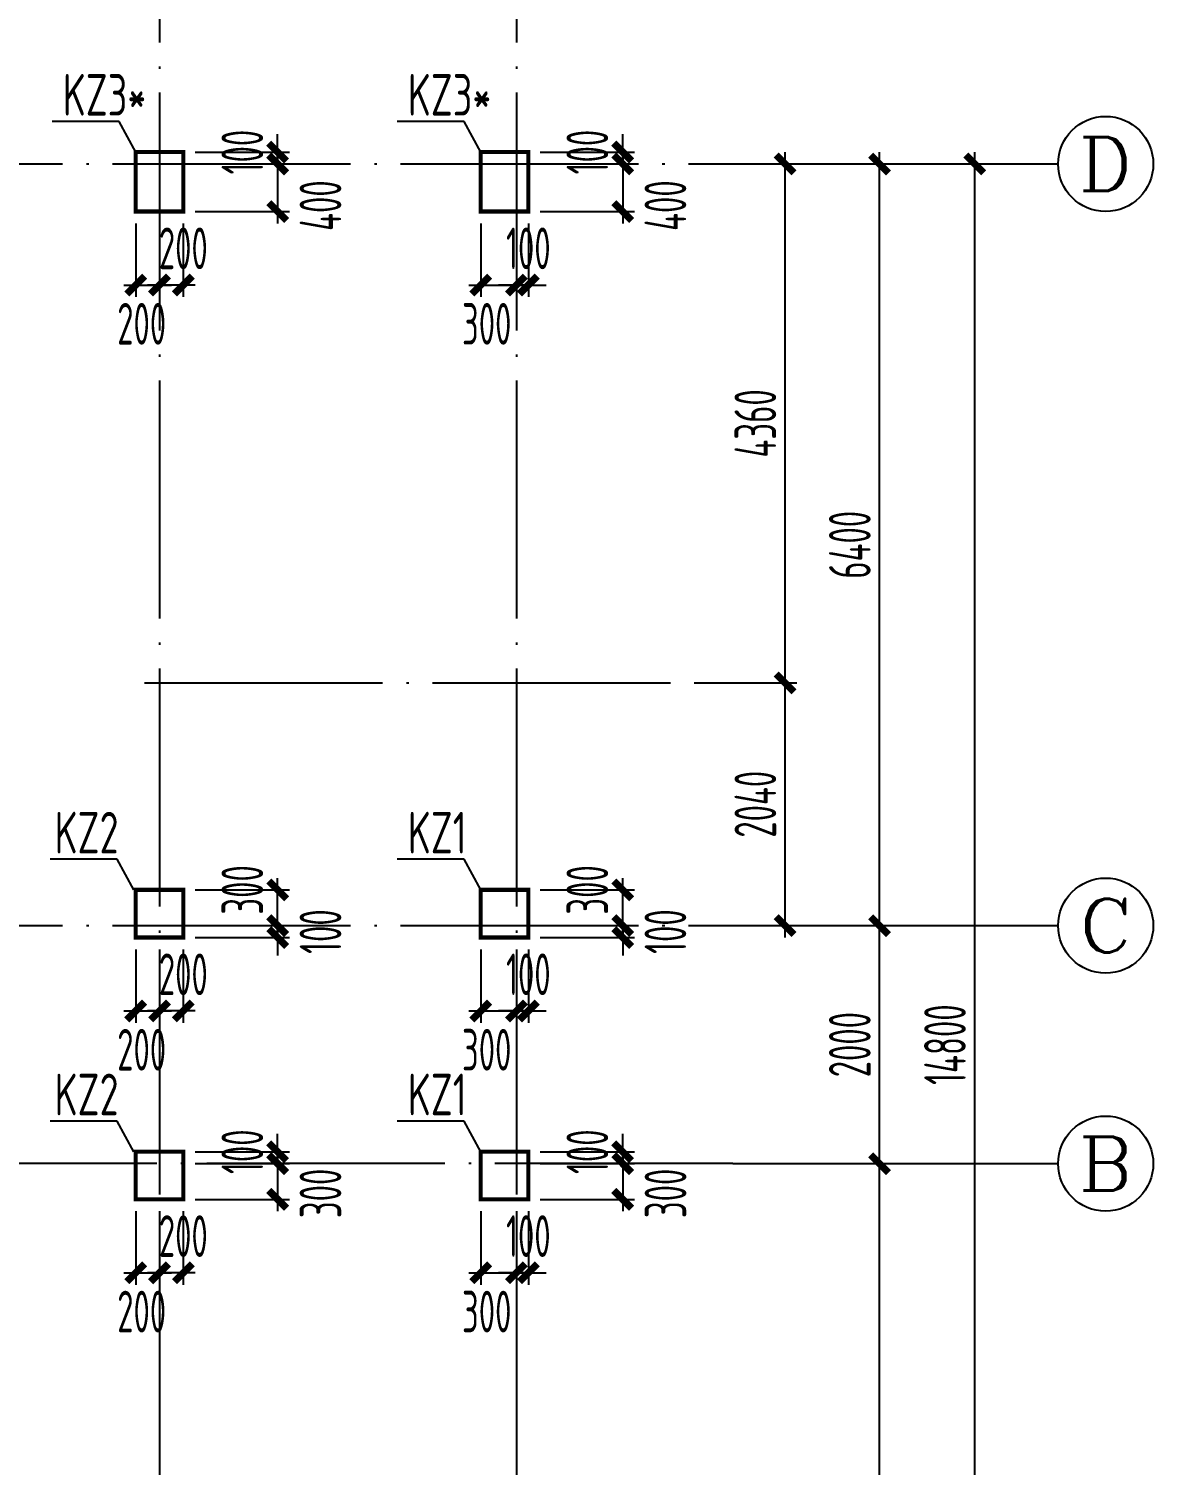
# Model space of a CAD drawing. Extents: x -472319 to -112444, y -516749 to -5704.
# Drawn here: x -361537 to -352086, y -472241 to -460171 of the extents above; entities that cross this region are included whole.
import ezdxf
from ezdxf.enums import TextEntityAlignment as Align

# ---------------------------------------------------------------- set-up
doc = ezdxf.new("R2010")
doc.units = 0
doc.header["$LTSCALE"] = 100
doc.header["$MEASUREMENT"] = 0
doc.linetypes.add('CENTER', pattern=[2, 1.25, -0.25, 0.25, -0.25])
doc.linetypes.add('DOTE', pattern=[2.42, 2, -0.2, 0.02, -0.2])
for name, color, linetype in [('AXIS', 3, 'Continuous'), ('AXIS_TEXT', 7, 'Continuous'), ('DOTE', 1, 'CENTER'), ('TEXT', 7, 'Continuous'), ('填充', 8, 'Continuous'), ('柱', 2, 'Continuous')]:
    doc.layers.add(name, color=color, linetype=linetype)
doc.styles.add('_TCH_AXIS', font='COMPLEX', dxfattribs={"bigfont": 'GBCBIG'})
doc.styles.add('COMPLEX', font='COMPLEX')
doc.styles.add('HZ', font='tssdeng.shx', dxfattribs={"width": 0.6, "height": 350, "bigfont": 'a.shx'})
doc.styles.add('TSSD_Dimension', font='Tssdeng.shx', dxfattribs={"width": 0.7, "bigfont": 'hztxt.shx'})
doc.dimstyles.new('DIMN', dxfattribs={"dimtxt": 350, "dimasz": 150, "dimexe": 100, "dimexo": 100, "dimgap": 75, "dimtad": 1, "dimdec": 0, "dimzin": 0, "dimdsep": 46, "dimtxsty": 'HZ', "dimblk": 'ARCHTICK', "dimcen": 0.09, "dimdle": 100, "dimclrd": 3, "dimclre": 3, "dimclrt": 7, "dimazin": 2, "dimtfac": 1, "dimtdec": 0, "dimtmove": 2, "dimatfit": 3, "dimldrblk": 'ARCHTICK', "dimfxl": 1, "dimtolj": 1, "dimtzin": 0, "dimarcsym": 0})

# ---------------------------------------------------------------- blocks, each defined once
blk = doc.blocks.new('_ArchTick')
at = {"color": 0, "linetype": 'ByBlock', "const_width": 0.4}
blk.add_lwpolyline([(-0.5, -0.5), (0.5, 0.5)], dxfattribs=at)
blk = doc.blocks.new('*D2393')
at = {"layer": 'AXIS', "color": 3, "lineweight": -2, "transparency": 16777216}
for p, q in [((-354386, -476207), (-354386, -469607)), ((-355520, -469707), (-354286, -469707)), ((-355520, -476107), (-354286, -476107))]:
    blk.add_line(p, q, dxfattribs=at)
at = {"layer": 'Defpoints', "color": 0, "transparency": 16777216}
for p in [(-355620, -469707), (-354386, -469707), (-355620, -476107)]:
    blk.add_point(p, dxfattribs=at)
at = {"layer": 'AXIS', "color": 3, "lineweight": -2, "transparency": 16777216, "xscale": 150, "yscale": 150, "zscale": 150}
for p, rotation in [((-354386, -469707), 90), ((-354386, -476107), 270)]:
    blk.add_blockref('_ArchTick', p, dxfattribs=dict(at, rotation=rotation))
at = {"layer": 'AXIS', "color": 7, "transparency": 16777216, "insert": (-354636, -472907), "char_height": 350, "attachment_point": 5, "rotation": 90, "style": 'HZ'}
blk.add_mtext('\\A1;6400', dxfattribs=at)
blk = doc.blocks.new('*D2394')
at = {"layer": 'AXIS', "color": 3, "lineweight": -2, "transparency": 16777216}
for p, q in [((-354386, -469807), (-354386, -467607)), ((-355520, -467707), (-354286, -467707)), ((-355520, -469707), (-354286, -469707))]:
    blk.add_line(p, q, dxfattribs=at)
at = {"layer": 'Defpoints', "color": 0, "transparency": 16777216}
for p in [(-355620, -467707), (-354386, -467707), (-355620, -469707)]:
    blk.add_point(p, dxfattribs=at)
at = {"layer": 'AXIS', "color": 3, "lineweight": -2, "transparency": 16777216, "xscale": 150, "yscale": 150, "zscale": 150}
for p, rotation in [((-354386, -467707), 90), ((-354386, -469707), 270)]:
    blk.add_blockref('_ArchTick', p, dxfattribs=dict(at, rotation=rotation))
at = {"layer": 'AXIS', "color": 7, "transparency": 16777216, "insert": (-354636, -468707), "char_height": 350, "attachment_point": 5, "rotation": 90, "style": 'HZ'}
blk.add_mtext('\\A1;2000', dxfattribs=at)
blk = doc.blocks.new('*D2395')
at = {"layer": 'AXIS', "color": 3, "lineweight": -2, "transparency": 16777216}
for p, q in [((-354386, -467807), (-354386, -461207)), ((-355520, -461307), (-354286, -461307)), ((-355520, -467707), (-354286, -467707))]:
    blk.add_line(p, q, dxfattribs=at)
at = {"layer": 'Defpoints', "color": 0, "transparency": 16777216}
for p in [(-355620, -461307), (-354386, -461307), (-355620, -467707)]:
    blk.add_point(p, dxfattribs=at)
at = {"layer": 'AXIS', "color": 3, "lineweight": -2, "transparency": 16777216, "xscale": 150, "yscale": 150, "zscale": 150}
for p, rotation in [((-354386, -461307), 90), ((-354386, -467707), 270)]:
    blk.add_blockref('_ArchTick', p, dxfattribs=dict(at, rotation=rotation))
at = {"layer": 'AXIS', "color": 7, "transparency": 16777216, "insert": (-354636, -464507), "char_height": 350, "attachment_point": 5, "rotation": 90, "style": 'HZ'}
blk.add_mtext('\\A1;6400', dxfattribs=at)
blk = doc.blocks.new('*D2396')
at = {"layer": 'AXIS', "color": 3, "lineweight": -2, "transparency": 16777216}
for p, q in [((-353586, -476207), (-353586, -461207)), ((-355520, -461307), (-353486, -461307)), ((-355520, -476107), (-353486, -476107))]:
    blk.add_line(p, q, dxfattribs=at)
at = {"layer": 'Defpoints', "color": 0, "transparency": 16777216}
for p in [(-355620, -461307), (-353586, -461307), (-355620, -476107)]:
    blk.add_point(p, dxfattribs=at)
at = {"layer": 'AXIS', "color": 3, "lineweight": -2, "transparency": 16777216, "xscale": 150, "yscale": 150, "zscale": 150}
for p, rotation in [((-353586, -461307), 90), ((-353586, -476107), 270)]:
    blk.add_blockref('_ArchTick', p, dxfattribs=dict(at, rotation=rotation))
at = {"layer": 'AXIS', "color": 7, "transparency": 16777216, "insert": (-353836, -468707), "char_height": 350, "attachment_point": 5, "rotation": 90, "style": 'HZ'}
blk.add_mtext('\\A1;14800', dxfattribs=at)
blk = doc.blocks.new('_AXISO')
blk.add_circle((0, 0), 0.5)
at = {"layer": 'AXIS_TEXT', "style": 'COMPLEX', "width": 1.041667}
blk.add_attdef('A', text='', height=0.56, dxfattribs=at).set_placement((-0.25, -0.28), (0.25, -0.28), align=Align.FIT)
blk = doc.blocks.new('*D2422')
at = {"layer": 'Defpoints', "color": 0, "transparency": 16777216}
for p in [(-356034, -465667), (-355180, -465667), (-356034, -467707)]:
    blk.add_point(p, dxfattribs=at)
at = {"layer": '填充', "color": 3, "lineweight": -2, "transparency": 16777216}
for p, q in [((-355180, -467807), (-355180, -465567)), ((-355934, -465667), (-355080, -465667)), ((-355934, -467707), (-355080, -467707))]:
    blk.add_line(p, q, dxfattribs=at)
at = {"layer": '填充', "color": 3, "lineweight": -2, "transparency": 16777216, "xscale": 150, "yscale": 150, "zscale": 150}
for p, rotation in [((-355180, -465667), 90), ((-355180, -467707), 270)]:
    blk.add_blockref('_ArchTick', p, dxfattribs=dict(at, rotation=rotation))
at = {"layer": '填充', "color": 7, "transparency": 16777216, "insert": (-355430, -466687), "char_height": 350, "attachment_point": 5, "rotation": 90, "style": 'HZ'}
blk.add_mtext('\\A1;2040', dxfattribs=at)
blk = doc.blocks.new('*D2274')
at = {"layer": 'Defpoints', "color": 0, "transparency": 16777216}
for p in [(-356034, -461307), (-355180, -461307), (-356034, -465667)]:
    blk.add_point(p, dxfattribs=at)
at = {"layer": '填充', "color": 3, "lineweight": -2, "transparency": 16777216}
for p, q in [((-355180, -465767), (-355180, -461207)), ((-355934, -461307), (-355080, -461307)), ((-355934, -465667), (-355080, -465667))]:
    blk.add_line(p, q, dxfattribs=at)
at = {"layer": '填充', "color": 3, "lineweight": -2, "transparency": 16777216, "xscale": 150, "yscale": 150, "zscale": 150}
for p, rotation in [((-355180, -461307), 90), ((-355180, -465667), 270)]:
    blk.add_blockref('_ArchTick', p, dxfattribs=dict(at, rotation=rotation))
at = {"layer": '填充', "color": 7, "transparency": 16777216, "insert": (-355430, -463487), "char_height": 350, "attachment_point": 5, "rotation": 90, "style": 'HZ'}
blk.add_mtext('\\A1;4360', dxfattribs=at)
blk = doc.blocks.new('*D2315')
at = {"layer": 'Defpoints', "color": 0, "transparency": 16777216}
for p in [(-357338, -467707), (-357338, -467807), (-356545, -467807)]:
    blk.add_point(p, dxfattribs=at)
at = {"layer": '填充', "color": 3, "lineweight": -2, "transparency": 16777216}
for p, q in [((-356545, -467707), (-356545, -467557)), ((-357238, -467707), (-356445, -467707)), ((-356545, -467707), (-356545, -467807)), ((-357238, -467807), (-356445, -467807)), ((-356545, -467807), (-356545, -467957))]:
    blk.add_line(p, q, dxfattribs=at)
at = {"layer": '填充', "color": 3, "lineweight": -2, "transparency": 16777216, "xscale": 150, "yscale": 150, "zscale": 150}
for p, rotation in [((-356545, -467707), 270), ((-356545, -467807), 90)]:
    blk.add_blockref('_ArchTick', p, dxfattribs=dict(at, rotation=rotation))
at = {"layer": '填充', "color": 7, "transparency": 16777216, "insert": (-356186, -467757), "char_height": 350, "attachment_point": 5, "rotation": 90, "style": 'HZ'}
blk.add_mtext('\\A1;100', dxfattribs=at)
blk = doc.blocks.new('*D2316')
at = {"layer": 'Defpoints', "color": 0, "transparency": 16777216}
for p in [(-357338, -467407), (-356545, -467407), (-357338, -467707)]:
    blk.add_point(p, dxfattribs=at)
at = {"layer": '填充', "color": 3, "lineweight": -2, "transparency": 16777216}
for p, q in [((-356545, -467807), (-356545, -467307)), ((-357238, -467407), (-356445, -467407)), ((-357238, -467707), (-356445, -467707))]:
    blk.add_line(p, q, dxfattribs=at)
at = {"layer": '填充', "color": 3, "lineweight": -2, "transparency": 16777216, "xscale": 150, "yscale": 150, "zscale": 150}
for p, rotation in [((-356545, -467407), 90), ((-356545, -467707), 270)]:
    blk.add_blockref('_ArchTick', p, dxfattribs=dict(at, rotation=rotation))
at = {"layer": '填充', "color": 7, "transparency": 16777216, "insert": (-356842, -467407), "char_height": 350, "attachment_point": 5, "rotation": 90, "style": 'HZ'}
blk.add_mtext('\\A1;300', dxfattribs=at)
blk = doc.blocks.new('*D2317')
at = {"layer": 'Defpoints', "color": 0, "transparency": 16777216}
for p in [(-357738, -467807), (-357438, -467807), (-357438, -468424)]:
    blk.add_point(p, dxfattribs=at)
at = {"layer": '填充', "color": 3, "lineweight": -2, "transparency": 16777216}
for p, q in [((-357738, -467907), (-357738, -468524)), ((-357438, -467907), (-357438, -468524)), ((-357838, -468424), (-357338, -468424))]:
    blk.add_line(p, q, dxfattribs=at)
at = {"layer": '填充', "color": 3, "lineweight": -2, "transparency": 16777216, "xscale": 150, "yscale": 150, "zscale": 150, "rotation": 180}
blk.add_blockref('_ArchTick', (-357738, -468424), dxfattribs=at)
at = {"layer": '填充', "color": 3, "lineweight": -2, "transparency": 16777216, "xscale": 150, "yscale": 150, "zscale": 150}
blk.add_blockref('_ArchTick', (-357438, -468424), dxfattribs=at)
at = {"layer": '填充', "color": 7, "transparency": 16777216, "insert": (-357688, -468750), "char_height": 350, "attachment_point": 5, "style": 'HZ'}
blk.add_mtext('\\A1;300', dxfattribs=at)
blk = doc.blocks.new('*D2318')
at = {"layer": 'Defpoints', "color": 0, "transparency": 16777216}
for p in [(-357438, -467807), (-357338, -467807), (-357438, -468424)]:
    blk.add_point(p, dxfattribs=at)
at = {"layer": '填充', "color": 3, "lineweight": -2, "transparency": 16777216}
for p, q in [((-357438, -467907), (-357438, -468524)), ((-357338, -467907), (-357338, -468524)), ((-357438, -468424), (-357588, -468424)), ((-357338, -468424), (-357438, -468424)), ((-357338, -468424), (-357188, -468424))]:
    blk.add_line(p, q, dxfattribs=at)
at = {"layer": '填充', "color": 3, "lineweight": -2, "transparency": 16777216, "xscale": 150, "yscale": 150, "zscale": 150}
blk.add_blockref('_ArchTick', (-357438, -468424), dxfattribs=at)
at = {"layer": '填充', "color": 3, "lineweight": -2, "transparency": 16777216, "xscale": 150, "yscale": 150, "zscale": 150, "rotation": 180}
blk.add_blockref('_ArchTick', (-357338, -468424), dxfattribs=at)
at = {"layer": '填充', "color": 7, "transparency": 16777216, "insert": (-357338, -468116), "char_height": 350, "attachment_point": 5, "style": 'HZ'}
blk.add_mtext('\\A1;100', dxfattribs=at)
blk = doc.blocks.new('*D2319')
at = {"layer": 'Defpoints', "color": 0, "transparency": 16777216}
for p in [(-357338, -469707), (-357338, -470007), (-356545, -470007)]:
    blk.add_point(p, dxfattribs=at)
at = {"layer": '填充', "color": 3, "lineweight": -2, "transparency": 16777216}
for p, q in [((-356545, -469607), (-356545, -470107)), ((-357238, -469707), (-356445, -469707)), ((-357238, -470007), (-356445, -470007))]:
    blk.add_line(p, q, dxfattribs=at)
at = {"layer": '填充', "color": 3, "lineweight": -2, "transparency": 16777216, "xscale": 150, "yscale": 150, "zscale": 150}
for p, rotation in [((-356545, -469707), 90), ((-356545, -470007), 270)]:
    blk.add_blockref('_ArchTick', p, dxfattribs=dict(at, rotation=rotation))
at = {"layer": '填充', "color": 7, "transparency": 16777216, "insert": (-356185, -469957), "char_height": 350, "attachment_point": 5, "rotation": 90, "style": 'HZ'}
blk.add_mtext('\\A1;300', dxfattribs=at)
blk = doc.blocks.new('*D2320')
at = {"layer": 'Defpoints', "color": 0, "transparency": 16777216}
for p in [(-357338, -469607), (-356545, -469607), (-357338, -469707)]:
    blk.add_point(p, dxfattribs=at)
at = {"layer": '填充', "color": 3, "lineweight": -2, "transparency": 16777216}
for p, q in [((-356545, -469607), (-356545, -469457)), ((-357238, -469607), (-356445, -469607)), ((-356545, -469707), (-356545, -469607)), ((-357238, -469707), (-356445, -469707)), ((-356545, -469707), (-356545, -469857))]:
    blk.add_line(p, q, dxfattribs=at)
at = {"layer": '填充', "color": 3, "lineweight": -2, "transparency": 16777216, "xscale": 150, "yscale": 150, "zscale": 150}
for p, rotation in [((-356545, -469607), 270), ((-356545, -469707), 90)]:
    blk.add_blockref('_ArchTick', p, dxfattribs=dict(at, rotation=rotation))
at = {"layer": '填充', "color": 7, "transparency": 16777216, "insert": (-356842, -469607), "char_height": 350, "attachment_point": 5, "rotation": 90, "style": 'HZ'}
blk.add_mtext('\\A1;100', dxfattribs=at)
blk = doc.blocks.new('*D2321')
at = {"layer": 'Defpoints', "color": 0, "transparency": 16777216}
for p in [(-357738, -470007), (-357438, -470007), (-357438, -470624)]:
    blk.add_point(p, dxfattribs=at)
at = {"layer": '填充', "color": 3, "lineweight": -2, "transparency": 16777216}
for p, q in [((-357738, -470107), (-357738, -470724)), ((-357438, -470107), (-357438, -470724)), ((-357838, -470624), (-357338, -470624))]:
    blk.add_line(p, q, dxfattribs=at)
at = {"layer": '填充', "color": 3, "lineweight": -2, "transparency": 16777216, "xscale": 150, "yscale": 150, "zscale": 150, "rotation": 180}
blk.add_blockref('_ArchTick', (-357738, -470624), dxfattribs=at)
at = {"layer": '填充', "color": 3, "lineweight": -2, "transparency": 16777216, "xscale": 150, "yscale": 150, "zscale": 150}
blk.add_blockref('_ArchTick', (-357438, -470624), dxfattribs=at)
at = {"layer": '填充', "color": 7, "transparency": 16777216, "insert": (-357688, -470950), "char_height": 350, "attachment_point": 5, "style": 'HZ'}
blk.add_mtext('\\A1;300', dxfattribs=at)
blk = doc.blocks.new('*D2322')
at = {"layer": 'Defpoints', "color": 0, "transparency": 16777216}
for p in [(-357438, -470007), (-357338, -470007), (-357438, -470624)]:
    blk.add_point(p, dxfattribs=at)
at = {"layer": '填充', "color": 3, "lineweight": -2, "transparency": 16777216}
for p, q in [((-357438, -470107), (-357438, -470724)), ((-357338, -470107), (-357338, -470724)), ((-357438, -470624), (-357588, -470624)), ((-357338, -470624), (-357438, -470624)), ((-357338, -470624), (-357188, -470624))]:
    blk.add_line(p, q, dxfattribs=at)
at = {"layer": '填充', "color": 3, "lineweight": -2, "transparency": 16777216, "xscale": 150, "yscale": 150, "zscale": 150}
blk.add_blockref('_ArchTick', (-357438, -470624), dxfattribs=at)
at = {"layer": '填充', "color": 3, "lineweight": -2, "transparency": 16777216, "xscale": 150, "yscale": 150, "zscale": 150, "rotation": 180}
blk.add_blockref('_ArchTick', (-357338, -470624), dxfattribs=at)
at = {"layer": '填充', "color": 7, "transparency": 16777216, "insert": (-357338, -470316), "char_height": 350, "attachment_point": 5, "style": 'HZ'}
blk.add_mtext('\\A1;100', dxfattribs=at)
blk = doc.blocks.new('*D2323')
at = {"layer": 'Defpoints', "color": 0, "transparency": 16777216}
for p in [(-357338, -461307), (-357338, -461707), (-356545, -461707)]:
    blk.add_point(p, dxfattribs=at)
at = {"layer": '填充', "color": 3, "lineweight": -2, "transparency": 16777216}
for p, q in [((-356545, -461207), (-356545, -461807)), ((-357238, -461307), (-356445, -461307)), ((-357238, -461707), (-356445, -461707))]:
    blk.add_line(p, q, dxfattribs=at)
at = {"layer": '填充', "color": 3, "lineweight": -2, "transparency": 16777216, "xscale": 150, "yscale": 150, "zscale": 150}
for p, rotation in [((-356545, -461307), 90), ((-356545, -461707), 270)]:
    blk.add_blockref('_ArchTick', p, dxfattribs=dict(at, rotation=rotation))
at = {"layer": '填充', "color": 7, "transparency": 16777216, "insert": (-356186, -461657), "char_height": 350, "attachment_point": 5, "rotation": 90, "style": 'HZ'}
blk.add_mtext('\\A1;400', dxfattribs=at)
blk = doc.blocks.new('*D2324')
at = {"layer": 'Defpoints', "color": 0, "transparency": 16777216}
for p in [(-357338, -461207), (-356545, -461207), (-357338, -461307)]:
    blk.add_point(p, dxfattribs=at)
at = {"layer": '填充', "color": 3, "lineweight": -2, "transparency": 16777216}
for p, q in [((-356545, -461207), (-356545, -461057)), ((-357238, -461207), (-356445, -461207)), ((-356545, -461307), (-356545, -461207)), ((-357238, -461307), (-356445, -461307)), ((-356545, -461307), (-356545, -461457))]:
    blk.add_line(p, q, dxfattribs=at)
at = {"layer": '填充', "color": 3, "lineweight": -2, "transparency": 16777216, "xscale": 150, "yscale": 150, "zscale": 150}
for p, rotation in [((-356545, -461207), 270), ((-356545, -461307), 90)]:
    blk.add_blockref('_ArchTick', p, dxfattribs=dict(at, rotation=rotation))
at = {"layer": '填充', "color": 7, "transparency": 16777216, "insert": (-356842, -461207), "char_height": 350, "attachment_point": 5, "rotation": 90, "style": 'HZ'}
blk.add_mtext('\\A1;100', dxfattribs=at)
blk = doc.blocks.new('*D2325')
at = {"layer": 'Defpoints', "color": 0, "transparency": 16777216}
for p in [(-357738, -461707), (-357438, -461707), (-357438, -462324)]:
    blk.add_point(p, dxfattribs=at)
at = {"layer": '填充', "color": 3, "lineweight": -2, "transparency": 16777216}
for p, q in [((-357738, -461807), (-357738, -462424)), ((-357438, -461807), (-357438, -462424)), ((-357838, -462324), (-357338, -462324))]:
    blk.add_line(p, q, dxfattribs=at)
at = {"layer": '填充', "color": 3, "lineweight": -2, "transparency": 16777216, "xscale": 150, "yscale": 150, "zscale": 150, "rotation": 180}
blk.add_blockref('_ArchTick', (-357738, -462324), dxfattribs=at)
at = {"layer": '填充', "color": 3, "lineweight": -2, "transparency": 16777216, "xscale": 150, "yscale": 150, "zscale": 150}
blk.add_blockref('_ArchTick', (-357438, -462324), dxfattribs=at)
at = {"layer": '填充', "color": 7, "transparency": 16777216, "insert": (-357688, -462650), "char_height": 350, "attachment_point": 5, "style": 'HZ'}
blk.add_mtext('\\A1;300', dxfattribs=at)
blk = doc.blocks.new('*D2326')
at = {"layer": 'Defpoints', "color": 0, "transparency": 16777216}
for p in [(-357438, -461707), (-357338, -461707), (-357438, -462324)]:
    blk.add_point(p, dxfattribs=at)
at = {"layer": '填充', "color": 3, "lineweight": -2, "transparency": 16777216}
for p, q in [((-357438, -461807), (-357438, -462424)), ((-357338, -461807), (-357338, -462424)), ((-357438, -462324), (-357588, -462324)), ((-357338, -462324), (-357438, -462324)), ((-357338, -462324), (-357188, -462324))]:
    blk.add_line(p, q, dxfattribs=at)
at = {"layer": '填充', "color": 3, "lineweight": -2, "transparency": 16777216, "xscale": 150, "yscale": 150, "zscale": 150}
blk.add_blockref('_ArchTick', (-357438, -462324), dxfattribs=at)
at = {"layer": '填充', "color": 3, "lineweight": -2, "transparency": 16777216, "xscale": 150, "yscale": 150, "zscale": 150, "rotation": 180}
blk.add_blockref('_ArchTick', (-357338, -462324), dxfattribs=at)
at = {"layer": '填充', "color": 7, "transparency": 16777216, "insert": (-357338, -462016), "char_height": 350, "attachment_point": 5, "style": 'HZ'}
blk.add_mtext('\\A1;100', dxfattribs=at)
blk = doc.blocks.new('*D2260')
at = {"layer": 'Defpoints', "color": 0, "transparency": 16777216}
for p in [(-360238, -469707), (-360238, -470007), (-359445, -470007)]:
    blk.add_point(p, dxfattribs=at)
at = {"layer": '填充', "color": 3, "lineweight": -2, "transparency": 16777216}
for p, q in [((-359445, -469607), (-359445, -470107)), ((-360138, -469707), (-359345, -469707)), ((-360138, -470007), (-359345, -470007))]:
    blk.add_line(p, q, dxfattribs=at)
at = {"layer": '填充', "color": 3, "lineweight": -2, "transparency": 16777216, "xscale": 150, "yscale": 150, "zscale": 150}
for p, rotation in [((-359445, -469707), 90), ((-359445, -470007), 270)]:
    blk.add_blockref('_ArchTick', p, dxfattribs=dict(at, rotation=rotation))
at = {"layer": '填充', "color": 7, "transparency": 16777216, "insert": (-359085, -469957), "char_height": 350, "attachment_point": 5, "rotation": 90, "style": 'HZ'}
blk.add_mtext('\\A1;300', dxfattribs=at)
blk = doc.blocks.new('*D2261')
at = {"layer": 'Defpoints', "color": 0, "transparency": 16777216}
for p in [(-360238, -469607), (-359445, -469607), (-360238, -469707)]:
    blk.add_point(p, dxfattribs=at)
at = {"layer": '填充', "color": 3, "lineweight": -2, "transparency": 16777216}
for p, q in [((-359445, -469607), (-359445, -469457)), ((-360138, -469607), (-359345, -469607)), ((-359445, -469707), (-359445, -469607)), ((-360138, -469707), (-359345, -469707)), ((-359445, -469707), (-359445, -469857))]:
    blk.add_line(p, q, dxfattribs=at)
at = {"layer": '填充', "color": 3, "lineweight": -2, "transparency": 16777216, "xscale": 150, "yscale": 150, "zscale": 150}
for p, rotation in [((-359445, -469607), 270), ((-359445, -469707), 90)]:
    blk.add_blockref('_ArchTick', p, dxfattribs=dict(at, rotation=rotation))
at = {"layer": '填充', "color": 7, "transparency": 16777216, "insert": (-359742, -469607), "char_height": 350, "attachment_point": 5, "rotation": 90, "style": 'HZ'}
blk.add_mtext('\\A1;100', dxfattribs=at)
blk = doc.blocks.new('*D2262')
at = {"layer": 'Defpoints', "color": 0, "transparency": 16777216}
for p in [(-360638, -470007), (-360438, -470007), (-360438, -470624)]:
    blk.add_point(p, dxfattribs=at)
at = {"layer": '填充', "color": 3, "lineweight": -2, "transparency": 16777216}
for p, q in [((-360638, -470107), (-360638, -470724)), ((-360438, -470107), (-360438, -470724)), ((-360738, -470624), (-360338, -470624))]:
    blk.add_line(p, q, dxfattribs=at)
at = {"layer": '填充', "color": 3, "lineweight": -2, "transparency": 16777216, "xscale": 150, "yscale": 150, "zscale": 150, "rotation": 180}
blk.add_blockref('_ArchTick', (-360638, -470624), dxfattribs=at)
at = {"layer": '填充', "color": 3, "lineweight": -2, "transparency": 16777216, "xscale": 150, "yscale": 150, "zscale": 150}
blk.add_blockref('_ArchTick', (-360438, -470624), dxfattribs=at)
at = {"layer": '填充', "color": 7, "transparency": 16777216, "insert": (-360588, -470950), "char_height": 350, "attachment_point": 5, "style": 'HZ'}
blk.add_mtext('\\A1;200', dxfattribs=at)
blk = doc.blocks.new('*D2263')
at = {"layer": 'Defpoints', "color": 0, "transparency": 16777216}
for p in [(-360438, -470007), (-360238, -470007), (-360438, -470624)]:
    blk.add_point(p, dxfattribs=at)
at = {"layer": '填充', "color": 3, "lineweight": -2, "transparency": 16777216}
for p, q in [((-360438, -470107), (-360438, -470724)), ((-360238, -470107), (-360238, -470724)), ((-360138, -470624), (-360538, -470624))]:
    blk.add_line(p, q, dxfattribs=at)
at = {"layer": '填充', "color": 3, "lineweight": -2, "transparency": 16777216, "xscale": 150, "yscale": 150, "zscale": 150, "rotation": 180}
blk.add_blockref('_ArchTick', (-360438, -470624), dxfattribs=at)
at = {"layer": '填充', "color": 3, "lineweight": -2, "transparency": 16777216, "xscale": 150, "yscale": 150, "zscale": 150}
blk.add_blockref('_ArchTick', (-360238, -470624), dxfattribs=at)
at = {"layer": '填充', "color": 7, "transparency": 16777216, "insert": (-360238, -470316), "char_height": 350, "attachment_point": 5, "style": 'HZ'}
blk.add_mtext('\\A1;200', dxfattribs=at)
blk = doc.blocks.new('*D2264')
at = {"layer": 'Defpoints', "color": 0, "transparency": 16777216}
for p in [(-360238, -467707), (-360238, -467807), (-359445, -467807)]:
    blk.add_point(p, dxfattribs=at)
at = {"layer": '填充', "color": 3, "lineweight": -2, "transparency": 16777216}
for p, q in [((-359445, -467707), (-359445, -467557)), ((-360138, -467707), (-359345, -467707)), ((-359445, -467707), (-359445, -467807)), ((-360138, -467807), (-359345, -467807)), ((-359445, -467807), (-359445, -467957))]:
    blk.add_line(p, q, dxfattribs=at)
at = {"layer": '填充', "color": 3, "lineweight": -2, "transparency": 16777216, "xscale": 150, "yscale": 150, "zscale": 150}
for p, rotation in [((-359445, -467707), 270), ((-359445, -467807), 90)]:
    blk.add_blockref('_ArchTick', p, dxfattribs=dict(at, rotation=rotation))
at = {"layer": '填充', "color": 7, "transparency": 16777216, "insert": (-359085, -467757), "char_height": 350, "attachment_point": 5, "rotation": 90, "style": 'HZ'}
blk.add_mtext('\\A1;100', dxfattribs=at)
blk = doc.blocks.new('*D2265')
at = {"layer": 'Defpoints', "color": 0, "transparency": 16777216}
for p in [(-360238, -467407), (-359445, -467407), (-360238, -467707)]:
    blk.add_point(p, dxfattribs=at)
at = {"layer": '填充', "color": 3, "lineweight": -2, "transparency": 16777216}
for p, q in [((-359445, -467807), (-359445, -467307)), ((-360138, -467407), (-359345, -467407)), ((-360138, -467707), (-359345, -467707))]:
    blk.add_line(p, q, dxfattribs=at)
at = {"layer": '填充', "color": 3, "lineweight": -2, "transparency": 16777216, "xscale": 150, "yscale": 150, "zscale": 150}
for p, rotation in [((-359445, -467407), 90), ((-359445, -467707), 270)]:
    blk.add_blockref('_ArchTick', p, dxfattribs=dict(at, rotation=rotation))
at = {"layer": '填充', "color": 7, "transparency": 16777216, "insert": (-359742, -467407), "char_height": 350, "attachment_point": 5, "rotation": 90, "style": 'HZ'}
blk.add_mtext('\\A1;300', dxfattribs=at)
blk = doc.blocks.new('*D2266')
at = {"layer": 'Defpoints', "color": 0, "transparency": 16777216}
for p in [(-360638, -467807), (-360438, -467807), (-360438, -468424)]:
    blk.add_point(p, dxfattribs=at)
at = {"layer": '填充', "color": 3, "lineweight": -2, "transparency": 16777216}
for p, q in [((-360638, -467907), (-360638, -468524)), ((-360438, -467907), (-360438, -468524)), ((-360738, -468424), (-360338, -468424))]:
    blk.add_line(p, q, dxfattribs=at)
at = {"layer": '填充', "color": 3, "lineweight": -2, "transparency": 16777216, "xscale": 150, "yscale": 150, "zscale": 150, "rotation": 180}
blk.add_blockref('_ArchTick', (-360638, -468424), dxfattribs=at)
at = {"layer": '填充', "color": 3, "lineweight": -2, "transparency": 16777216, "xscale": 150, "yscale": 150, "zscale": 150}
blk.add_blockref('_ArchTick', (-360438, -468424), dxfattribs=at)
at = {"layer": '填充', "color": 7, "transparency": 16777216, "insert": (-360588, -468750), "char_height": 350, "attachment_point": 5, "style": 'HZ'}
blk.add_mtext('\\A1;200', dxfattribs=at)
blk = doc.blocks.new('*D2267')
at = {"layer": 'Defpoints', "color": 0, "transparency": 16777216}
for p in [(-360438, -467807), (-360238, -467807), (-360438, -468424)]:
    blk.add_point(p, dxfattribs=at)
at = {"layer": '填充', "color": 3, "lineweight": -2, "transparency": 16777216}
for p, q in [((-360438, -467907), (-360438, -468524)), ((-360238, -467907), (-360238, -468524)), ((-360138, -468424), (-360538, -468424))]:
    blk.add_line(p, q, dxfattribs=at)
at = {"layer": '填充', "color": 3, "lineweight": -2, "transparency": 16777216, "xscale": 150, "yscale": 150, "zscale": 150, "rotation": 180}
blk.add_blockref('_ArchTick', (-360438, -468424), dxfattribs=at)
at = {"layer": '填充', "color": 3, "lineweight": -2, "transparency": 16777216, "xscale": 150, "yscale": 150, "zscale": 150}
blk.add_blockref('_ArchTick', (-360238, -468424), dxfattribs=at)
at = {"layer": '填充', "color": 7, "transparency": 16777216, "insert": (-360238, -468116), "char_height": 350, "attachment_point": 5, "style": 'HZ'}
blk.add_mtext('\\A1;200', dxfattribs=at)
blk = doc.blocks.new('*D2268')
at = {"layer": 'Defpoints', "color": 0, "transparency": 16777216}
for p in [(-360238, -461307), (-360238, -461707), (-359445, -461707)]:
    blk.add_point(p, dxfattribs=at)
at = {"layer": '填充', "color": 3, "lineweight": -2, "transparency": 16777216}
for p, q in [((-359445, -461207), (-359445, -461807)), ((-360138, -461307), (-359345, -461307)), ((-360138, -461707), (-359345, -461707))]:
    blk.add_line(p, q, dxfattribs=at)
at = {"layer": '填充', "color": 3, "lineweight": -2, "transparency": 16777216, "xscale": 150, "yscale": 150, "zscale": 150}
for p, rotation in [((-359445, -461307), 90), ((-359445, -461707), 270)]:
    blk.add_blockref('_ArchTick', p, dxfattribs=dict(at, rotation=rotation))
at = {"layer": '填充', "color": 7, "transparency": 16777216, "insert": (-359085, -461657), "char_height": 350, "attachment_point": 5, "rotation": 90, "style": 'HZ'}
blk.add_mtext('\\A1;400', dxfattribs=at)
blk = doc.blocks.new('*D2269')
at = {"layer": 'Defpoints', "color": 0, "transparency": 16777216}
for p in [(-360238, -461207), (-359445, -461207), (-360238, -461307)]:
    blk.add_point(p, dxfattribs=at)
at = {"layer": '填充', "color": 3, "lineweight": -2, "transparency": 16777216}
for p, q in [((-359445, -461207), (-359445, -461057)), ((-360138, -461207), (-359345, -461207)), ((-359445, -461307), (-359445, -461207)), ((-360138, -461307), (-359345, -461307)), ((-359445, -461307), (-359445, -461457))]:
    blk.add_line(p, q, dxfattribs=at)
at = {"layer": '填充', "color": 3, "lineweight": -2, "transparency": 16777216, "xscale": 150, "yscale": 150, "zscale": 150}
for p, rotation in [((-359445, -461207), 270), ((-359445, -461307), 90)]:
    blk.add_blockref('_ArchTick', p, dxfattribs=dict(at, rotation=rotation))
at = {"layer": '填充', "color": 7, "transparency": 16777216, "insert": (-359742, -461207), "char_height": 350, "attachment_point": 5, "rotation": 90, "style": 'HZ'}
blk.add_mtext('\\A1;100', dxfattribs=at)
blk = doc.blocks.new('*D2270')
at = {"layer": 'Defpoints', "color": 0, "transparency": 16777216}
for p in [(-360638, -461707), (-360438, -461707), (-360438, -462324)]:
    blk.add_point(p, dxfattribs=at)
at = {"layer": '填充', "color": 3, "lineweight": -2, "transparency": 16777216}
for p, q in [((-360638, -461807), (-360638, -462424)), ((-360438, -461807), (-360438, -462424)), ((-360738, -462324), (-360338, -462324))]:
    blk.add_line(p, q, dxfattribs=at)
at = {"layer": '填充', "color": 3, "lineweight": -2, "transparency": 16777216, "xscale": 150, "yscale": 150, "zscale": 150, "rotation": 180}
blk.add_blockref('_ArchTick', (-360638, -462324), dxfattribs=at)
at = {"layer": '填充', "color": 3, "lineweight": -2, "transparency": 16777216, "xscale": 150, "yscale": 150, "zscale": 150}
blk.add_blockref('_ArchTick', (-360438, -462324), dxfattribs=at)
at = {"layer": '填充', "color": 7, "transparency": 16777216, "insert": (-360588, -462650), "char_height": 350, "attachment_point": 5, "style": 'HZ'}
blk.add_mtext('\\A1;200', dxfattribs=at)
blk = doc.blocks.new('*D2271')
at = {"layer": 'Defpoints', "color": 0, "transparency": 16777216}
for p in [(-360438, -461707), (-360238, -461707), (-360438, -462324)]:
    blk.add_point(p, dxfattribs=at)
at = {"layer": '填充', "color": 3, "lineweight": -2, "transparency": 16777216}
for p, q in [((-360438, -461807), (-360438, -462424)), ((-360238, -461807), (-360238, -462424)), ((-360138, -462324), (-360538, -462324))]:
    blk.add_line(p, q, dxfattribs=at)
at = {"layer": '填充', "color": 3, "lineweight": -2, "transparency": 16777216, "xscale": 150, "yscale": 150, "zscale": 150, "rotation": 180}
blk.add_blockref('_ArchTick', (-360438, -462324), dxfattribs=at)
at = {"layer": '填充', "color": 3, "lineweight": -2, "transparency": 16777216, "xscale": 150, "yscale": 150, "zscale": 150}
blk.add_blockref('_ArchTick', (-360238, -462324), dxfattribs=at)
at = {"layer": '填充', "color": 7, "transparency": 16777216, "insert": (-360238, -462016), "char_height": 350, "attachment_point": 5, "style": 'HZ'}
blk.add_mtext('\\A1;200', dxfattribs=at)

msp = doc.modelspace()

# ---------------------------------------------------------------- linework, layer by layer
at = {"layer": 'AXIS'}
for p, q in [((-355619.518, -461306.89), (-352885.518, -461306.89)), ((-355619.518, -467706.89), (-352885.518, -467706.89)), ((-355619.518, -469706.89), (-352885.518, -469706.89))]:
    msp.add_line(p, q, dxfattribs=at)
at = {"layer": 'DOTE', "linetype": 'DOTE', "ltscale": 10}
for p, q in [((-360438.328, -458287.242), (-360438.328, -477550.782)), ((-357438.328, -458287.242), (-357438.328, -477550.782)), ((-418912.147, -461306.89), (-355619.518, -461306.89)), ((-360563.328, -465666.89), (-355619.518, -465666.89)), ((-418912.147, -467706.89), (-355619.518, -467706.89)), ((-355619.518, -469706.89), (-418912.147, -469706.89))]:
    msp.add_line(p, q, dxfattribs=at)
at = {"layer": 'TEXT'}
for p, q in [((-360776.828, -460948.98), (-361341.283, -460948.98)), ((-360638.328, -461206.89), (-360776.828, -460948.98)), ((-357876.828, -460948.98), (-358441.283, -460948.98)), ((-357738.328, -461206.89), (-357876.828, -460948.98)), ((-360792.657, -467148.98), (-361357.112, -467148.98)), ((-360654.157, -467406.89), (-360792.657, -467148.98)), ((-357876.828, -467148.98), (-358441.283, -467148.98)), ((-357738.328, -467406.89), (-357876.828, -467148.98)), ((-360792.657, -469348.98), (-361357.112, -469348.98)), ((-360654.157, -469606.89), (-360792.657, -469348.98)), ((-357876.828, -469348.98), (-358441.283, -469348.98)), ((-357738.328, -469606.89), (-357876.828, -469348.98))]:
    msp.add_line(p, q, dxfattribs=at)
at = {"layer": '柱', "const_width": 35}
for points in [[(-360638.328, -461206.89), (-360238.328, -461206.89), (-360238.328, -461706.89), (-360638.328, -461706.89)], [(-360638.328, -461706.89), (-360238.328, -461706.89), (-360238.328, -461206.89), (-360638.328, -461206.89)], [(-357338.328, -461206.89), (-357738.328, -461206.89), (-357738.328, -461706.89), (-357338.328, -461706.89)], [(-357338.328, -461706.89), (-357738.328, -461706.89), (-357738.328, -461206.89), (-357338.328, -461206.89)], [(-360638.328, -467406.89), (-360238.328, -467406.89), (-360238.328, -467806.89), (-360638.328, -467806.89)], [(-357338.328, -467406.89), (-357738.328, -467406.89), (-357738.328, -467806.89), (-357338.328, -467806.89)], [(-360638.328, -470006.89), (-360238.328, -470006.89), (-360238.328, -469606.89), (-360638.328, -469606.89)], [(-357338.328, -470006.89), (-357738.328, -470006.89), (-357738.328, -469606.89), (-357338.328, -469606.89)]]:
    msp.add_lwpolyline(points, close=True, dxfattribs=at)

# ---------------------------------------------------------------- block references
at = {"layer": 'AXIS'}
ref = msp.add_blockref('_AXISO', (-352485.518, -461306.89), dxfattribs=dict(at, xscale=800, yscale=800, zscale=800))
ref.add_attrib('A', 'D', dxfattribs={"layer": 'AXIS_TEXT', "height": 452.548, "style": '_TCH_AXIS', "width": 1.235294}).set_placement((-352711.792, -461533.165), (-352259.243, -461533.165), align=Align.FIT)
ref = msp.add_blockref('_AXISO', (-352485.518, -467706.89), dxfattribs=dict(at, xscale=800, yscale=800, zscale=800))
ref.add_attrib('A', 'C', dxfattribs={"layer": 'AXIS_TEXT', "height": 452.548, "style": '_TCH_AXIS', "width": 1.4}).set_placement((-352711.792, -467933.165), (-352259.243, -467933.165), align=Align.FIT)
ref = msp.add_blockref('_AXISO', (-352485.518, -469706.89), dxfattribs=dict(at, xscale=800, yscale=800, zscale=800))
ref.add_attrib('A', 'B', dxfattribs={"layer": 'AXIS_TEXT', "height": 452.548, "style": '_TCH_AXIS', "width": 1.235294}).set_placement((-352711.792, -469933.165), (-352259.243, -469933.165), align=Align.FIT)

# ---------------------------------------------------------------- texts
at = {"layer": 'TEXT', "style": 'TSSD_Dimension', "width": 0.7}
for s, p in [('KZ3*', (-361250.952, -460900.789)), ('KZ3*', (-358350.952, -460900.789)), ('KZ2', (-361319.78, -467100.789)), ('KZ1', (-358350.952, -467100.789)), ('KZ2', (-361319.78, -469300.789)), ('KZ1', (-358350.952, -469300.789))]:
    msp.add_text(s, height=350, dxfattribs=at).set_placement(p)

# ---------------------------------------------------------------- dimensions: what is measured, and where the dimension line sits
at = {"layer": 'AXIS'}
for p1, p2, distance, picture, middle in [((-355619.518, -467706.89), (-355619.518, -461306.89), -1234, '*D2395', (-354635.518, -464506.89)), ((-355619.518, -476106.89), (-355619.518, -461306.89), -2034, '*D2396', (-353835.518, -468706.89)), ((-355619.518, -469706.89), (-355619.518, -467706.89), -1234, '*D2394', (-354635.518, -468706.89)), ((-355619.518, -476106.89), (-355619.518, -469706.89), -1234, '*D2393', (-354635.518, -472906.89))]:
    dim = msp.add_aligned_dim(p1=p1, p2=p2, distance=distance, dimstyle='DIMN', dxfattribs=at)
    dim.commit()
    dim.dimension.update_dxf_attribs({"geometry": picture, "text_midpoint": middle})
at = {"layer": '填充', "color": 7}
for base, p1, p2, picture, middle in [((-359445, -461206.89), (-360238.328, -461306.89), (-360238.328, -461206.89), '*D2269', (-359741.664, -461206.89)), ((-356545, -461206.89), (-357338.328, -461306.89), (-357338.328, -461206.89), '*D2324', (-356841.664, -461206.89)), ((-359445, -461706.89), (-360238.328, -461306.89), (-360238.328, -461706.89), '*D2268', (-359085.5, -461656.89)), ((-356545, -461706.89), (-357338.328, -461306.89), (-357338.328, -461706.89), '*D2323', (-356185.5, -461656.89)), ((-359445, -467406.89), (-360238.328, -467706.89), (-360238.328, -467406.89), '*D2265', (-359741.664, -467406.89)), ((-356545, -467406.89), (-357338.328, -467706.89), (-357338.328, -467406.89), '*D2316', (-356841.664, -467406.89)), ((-359445, -467806.89), (-360238.328, -467706.89), (-360238.328, -467806.89), '*D2264', (-359085.5, -467756.89)), ((-356545, -467806.89), (-357338.328, -467706.89), (-357338.328, -467806.89), '*D2315', (-356185.5, -467756.89)), ((-359445, -469606.89), (-360238.328, -469706.89), (-360238.328, -469606.89), '*D2261', (-359741.664, -469606.89)), ((-356545, -469606.89), (-357338.328, -469706.89), (-357338.328, -469606.89), '*D2320', (-356841.664, -469606.89)), ((-359445, -470006.89), (-360238.328, -469706.89), (-360238.328, -470006.89), '*D2260', (-359085.5, -469956.89)), ((-356545, -470006.89), (-357338.328, -469706.89), (-357338.328, -470006.89), '*D2319', (-356185.5, -469956.89))]:
    dim = msp.add_linear_dim(base=base, p1=p1, p2=p2, angle=90, dimstyle='DIMN', override={"dimfxl": 100}, dxfattribs=at)
    dim.commit()
    dim.dimension.update_dxf_attribs({"geometry": picture, "text_midpoint": middle, "dimtype": 160})
for base, p1, p2, picture, middle in [((-355180.5, -461306.89), (-356034.5, -465666.89), (-356034.5, -461306.89), '*D2274', (-355430.5, -463486.89)), ((-355180.5, -465666.89), (-356034.5, -467706.89), (-356034.5, -465666.89), '*D2422', (-355430.5, -466686.89))]:
    dim = msp.add_linear_dim(base=base, p1=p1, p2=p2, angle=90, dimstyle='DIMN', override={"dimfxl": 100}, dxfattribs=at)
    dim.commit()
    dim.dimension.update_dxf_attribs({"geometry": picture, "text_midpoint": middle})
for base, p1, p2, picture, middle in [((-360438.328, -462324), (-360638.328, -461706.89), (-360438.328, -461706.89), '*D2270', (-360588.328, -462650)), ((-360438.328, -462324), (-360238.328, -461706.89), (-360438.328, -461706.89), '*D2271', (-360238.328, -462016)), ((-357438.328, -462324), (-357738.328, -461706.89), (-357438.328, -461706.89), '*D2325', (-357688.328, -462650)), ((-357438.328, -462324), (-357338.328, -461706.89), (-357438.328, -461706.89), '*D2326', (-357338.328, -462016)), ((-360438.328, -468424), (-360638.328, -467806.89), (-360438.328, -467806.89), '*D2266', (-360588.328, -468750)), ((-360438.328, -468424), (-360238.328, -467806.89), (-360438.328, -467806.89), '*D2267', (-360238.328, -468116)), ((-357438.328, -468424), (-357738.328, -467806.89), (-357438.328, -467806.89), '*D2317', (-357688.328, -468750)), ((-357438.328, -468424), (-357338.328, -467806.89), (-357438.328, -467806.89), '*D2318', (-357338.328, -468116)), ((-360438.328, -470624), (-360638.328, -470006.89), (-360438.328, -470006.89), '*D2262', (-360588.328, -470950)), ((-360438.328, -470624), (-360238.328, -470006.89), (-360438.328, -470006.89), '*D2263', (-360238.328, -470316)), ((-357438.328, -470624), (-357738.328, -470006.89), (-357438.328, -470006.89), '*D2321', (-357688.328, -470950)), ((-357438.328, -470624), (-357338.328, -470006.89), (-357438.328, -470006.89), '*D2322', (-357338.328, -470316))]:
    dim = msp.add_linear_dim(base=base, p1=p1, p2=p2, dimstyle='DIMN', override={"dimfxl": 100}, dxfattribs=at)
    dim.commit()
    dim.dimension.update_dxf_attribs({"geometry": picture, "text_midpoint": middle, "dimtype": 160})

doc.saveas('drawing.dxf')
